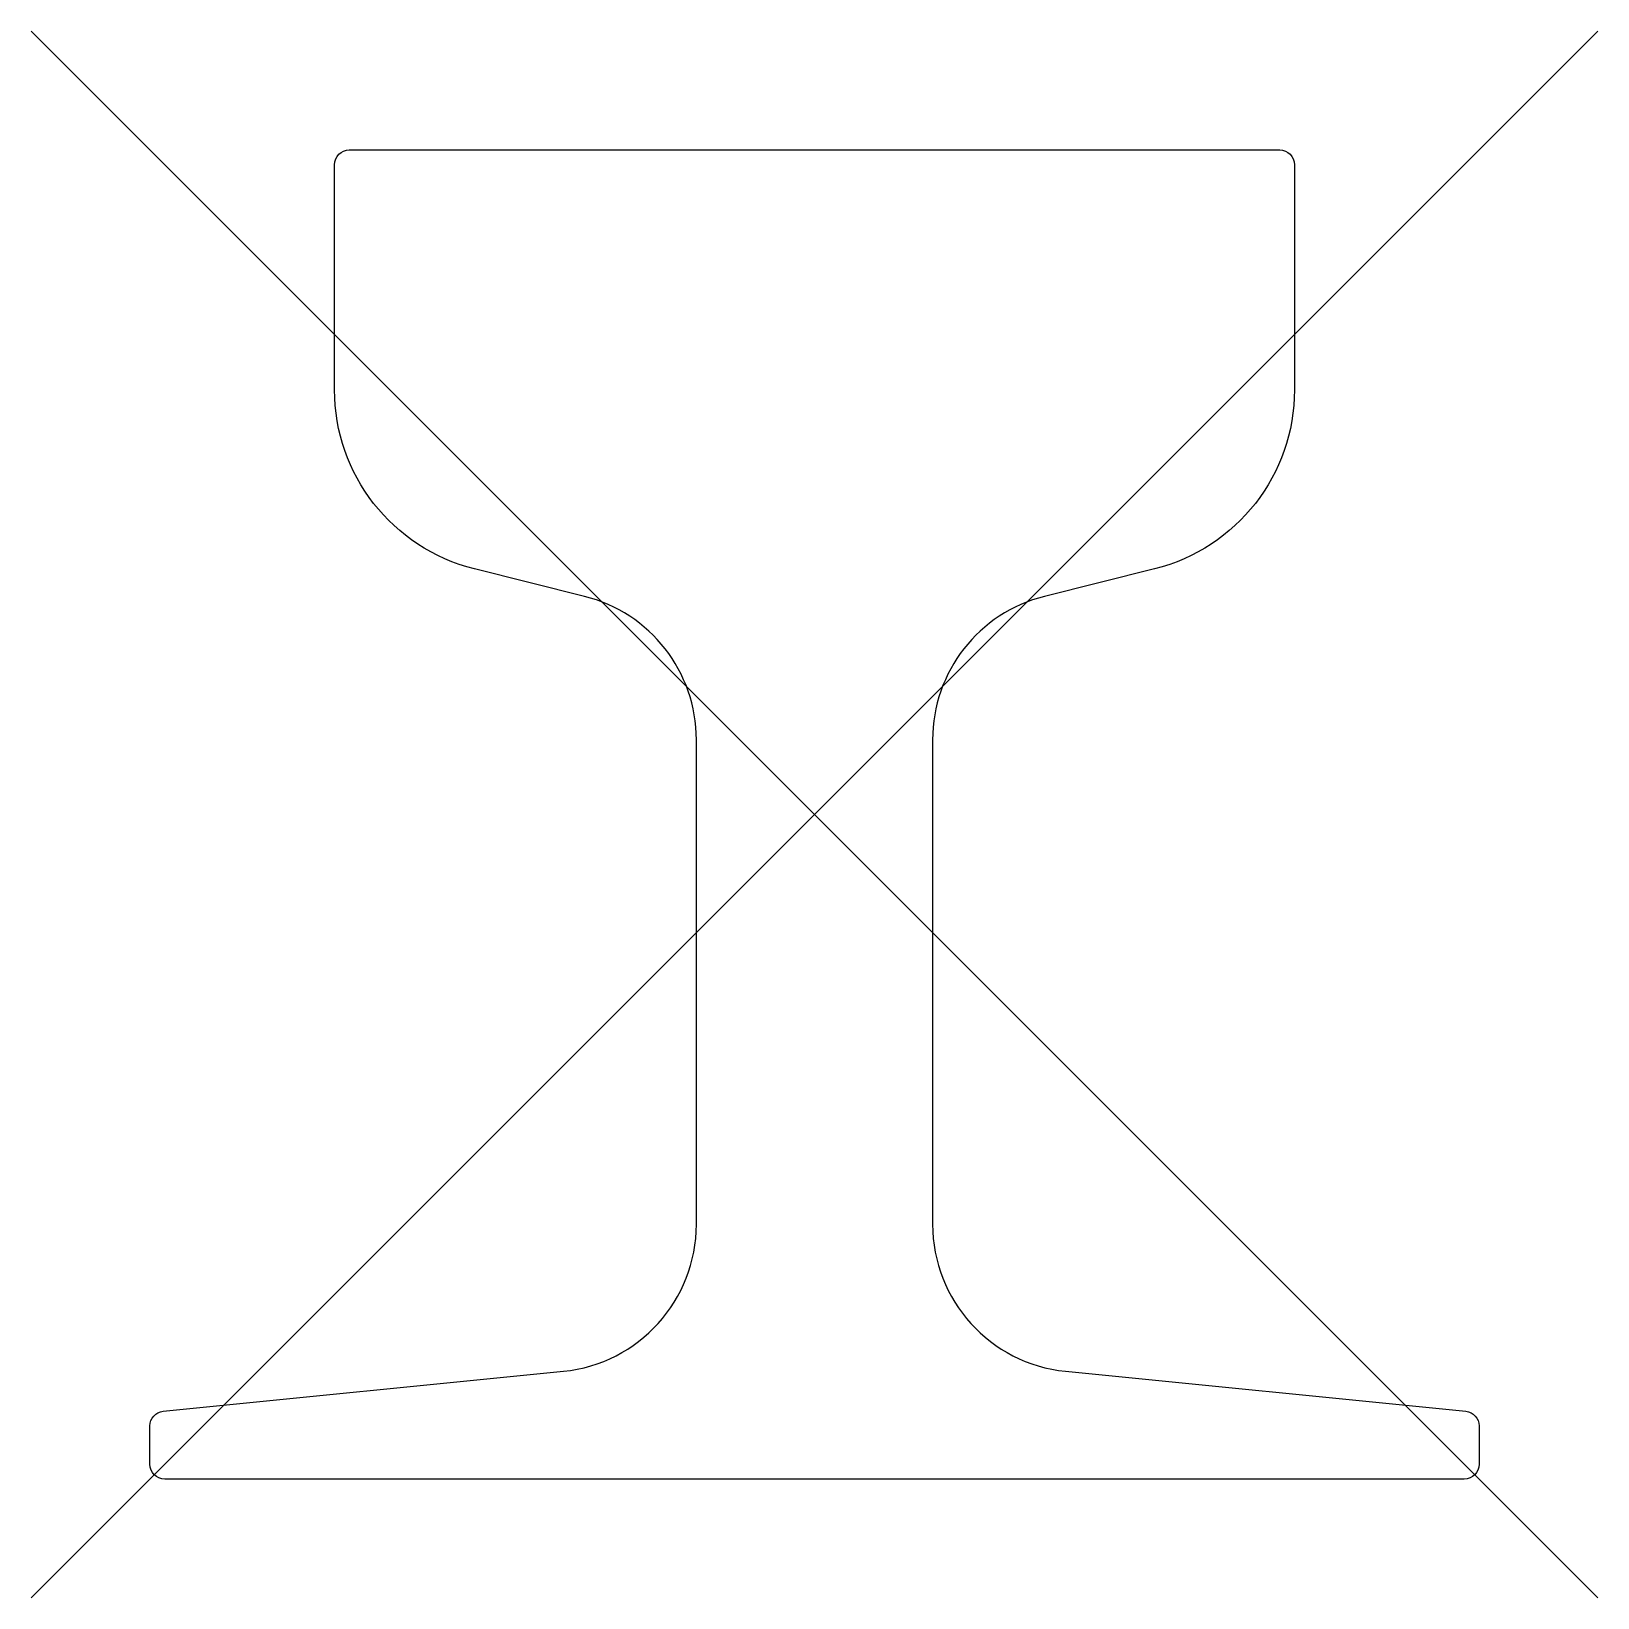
# Model space of a CAD drawing. Header units: metres. Extents: x -0.106 to 0.106, y -0.016 to 0.196.
import ezdxf

# ---------------------------------------------------------------- set-up
doc = ezdxf.new("R2010")
doc.units = ezdxf.units.M
doc.header["$MEASUREMENT"] = 0

msp = doc.modelspace()

# ---------------------------------------------------------------- linework, layer by layer
for p, q in [((-0.1060660171779823, -0.016066017177982), (0.1060660171779819, 0.1960660171779821)), ((0.1060660171779822, -0.01606601717798212), (-0.1060660171779823, 0.1960660171779823)), ((-0.063, 0.1800000000000004), (0.063, 0.1800000000000004)), ((-0.065, 0.1475194100141525), (-0.065, 0.1780000000000004)), ((0.065, 0.1780000000000004), (0.065, 0.1475194100141525)), ((-0.03114927999675274, 0.1195373200178146), (-0.04606339000165463, 0.123265850007534)), ((0.04606339000165463, 0.123265850007534), (0.03114927999675274, 0.1195373200178146)), ((-0.016, 0.03449949997663498), (-0.016, 0.1001344799995422)), ((0.016, 0.1001344799995422), (0.016, 0.03449949997663498)), ((-0.08819902134686709, 0.009179473459720613), (-0.03400977999716998, 0.01459877997636795)), ((0.03400977999716998, 0.01459877997636795), (0.08819902134686709, 0.009179473459720613)), ((-0.09000000000000001, 0.002), (-0.09000000000000001, 0.007189400434494019)), ((0.09000000000000001, 0.007189400434494019), (0.09000000000000001, 0.002)), ((0.08800000000000001, 0), (-0.08800000000000001, 0))]:
    msp.add_line(p, q)
at = {"extrusion": (0, 0, -1)}
for centre, radius, start, end in [((0.063, 0.1780000000000004), 0.002, 0, 90), ((-0.063, 0.1780000000000004), 0.002, 90, 180), ((0.04, 0.1475194101333618), 0.02500000000000001, 284.0362444444444, 0), ((-0.04, 0.1475194101333618), 0.02500000000000002, 180, 255.9637555555556), ((0.08800000000000001, 0.007189400434494019), 0.001999999999999999, 359.9999999999992, 84.2890065073788), ((-0.08800000000000001, 0.007189400434494019), 0.002, 95.71099349262066, 179.9999999999999), ((0.08800000000000001, 0.002), 0.002, 270, 0), ((-0.08800000000000001, 0.002), 0.002, 180, 270)]:
    msp.add_arc(centre, radius, start, end, dxfattribs=at)
for centre, radius, start, end in [((-0.036, 0.1001344754695892), 0.02000000000000001, 2.544443745170813e-14, 75.96374444444447), ((0.036, 0.1001344754695892), 0.02, 104.0362555555556, 180), ((-0.036, 0.03449950474500656), 0.02, 275.7110111111111, 0), ((0.036, 0.03449950474500656), 0.02000000000000002, 180, 264.2889888888889)]:
    msp.add_arc(centre, radius, start, end)

doc.saveas('drawing.dxf')
